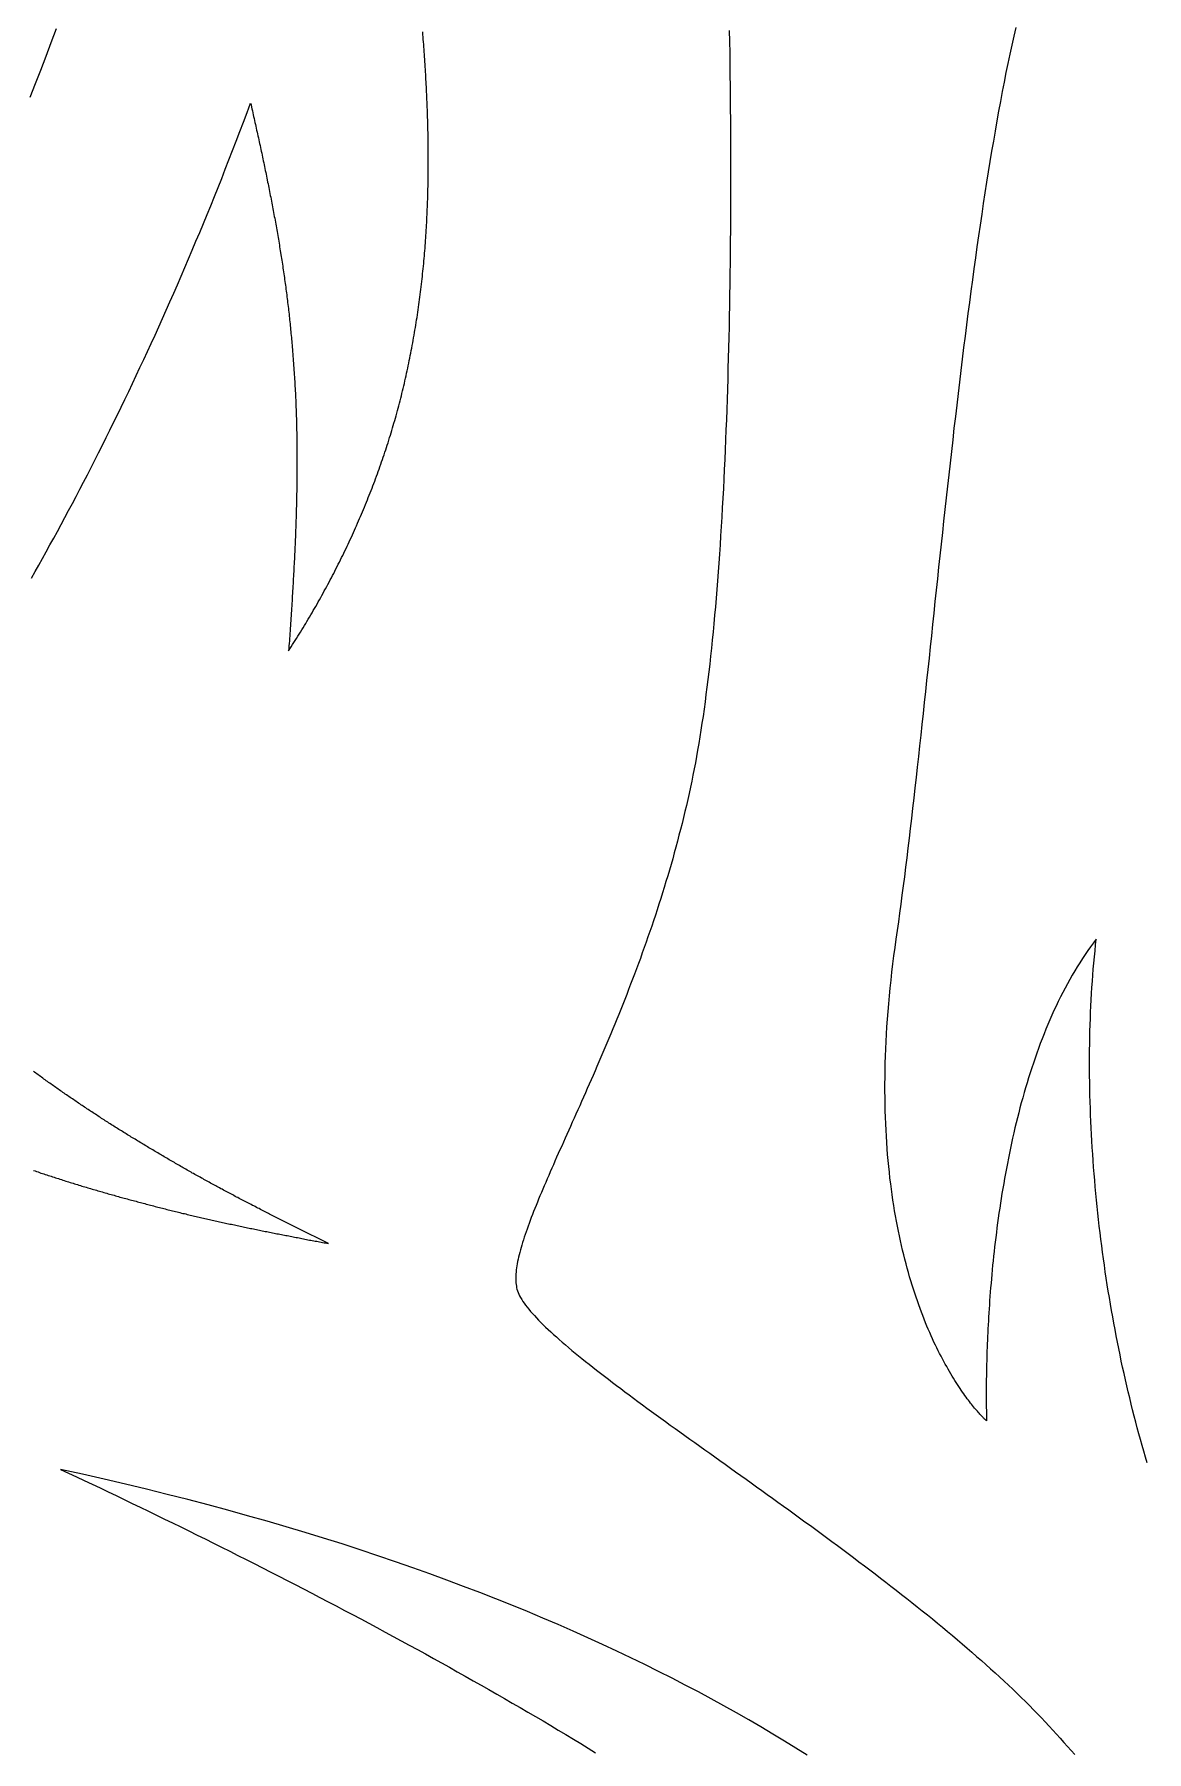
# Model space of a CAD drawing. Extents: x 5 to 105, y 2 to 136.
# Drawn here: x 72.32 to 79.41, y 113.19 to 124.13 of the extents above; entities that cross this region are included whole.
import ezdxf

# ---------------------------------------------------------------- set-up
doc = ezdxf.new("R2010")
doc.units = 0
doc.layers.get('0').update_dxf_attribs({"linetype": 'CONTINUOUS'})

msp = doc.modelspace()

# ---------------------------------------------------------------- linework, layer by layer
at = {"color": 7}
for points in [[(72.4578, 124.167, 0), (72.4244, 124.078, 0), (72.3908, 123.99, 0), (72.3572, 123.902, 0), (72.3234, 123.816, 0), (72.2895, 123.73, 0)], [(74.7143, 122.085, 0), (74.7175, 122.101, 0), (74.7207, 122.117, 0), (74.7238, 122.133, 0), (74.7269, 122.15, 0), (74.7299, 122.166, 0), (74.7329, 122.182, 0), (74.7358, 122.198, 0), (74.7387, 122.214, 0), (74.7416, 122.231, 0), (74.7443, 122.247, 0), (74.7471, 122.263, 0), (74.7497, 122.279, 0), (74.7524, 122.296, 0), (74.7549, 122.312, 0), (74.7575, 122.328, 0), (74.76, 122.344, 0), (74.7624, 122.361, 0), (74.7648, 122.377, 0), (74.7671, 122.393, 0), (74.7694, 122.41, 0), (74.7716, 122.426, 0), (74.7738, 122.442, 0), (74.776, 122.458, 0), (74.7781, 122.475, 0), (74.7801, 122.491, 0), (74.7821, 122.507, 0), (74.7841, 122.524, 0), (74.786, 122.54, 0), (74.7879, 122.557, 0), (74.7897, 122.573, 0), (74.7915, 122.589, 0), (74.7932, 122.606, 0), (74.7949, 122.622, 0), (74.7965, 122.638, 0), (74.7981, 122.655, 0), (74.7997, 122.671, 0), (74.8012, 122.688, 0), (74.8027, 122.704, 0), (74.8041, 122.72, 0), (74.8055, 122.737, 0), (74.8068, 122.753, 0), (74.8082, 122.769, 0), (74.8094, 122.786, 0), (74.8106, 122.802, 0), (74.8118, 122.819, 0), (74.8129, 122.835, 0), (74.814, 122.851, 0), (74.8151, 122.868, 0), (74.8161, 122.884, 0), (74.8171, 122.901, 0), (74.818, 122.917, 0), (74.8189, 122.934, 0), (74.8198, 122.95, 0), (74.8206, 122.966, 0), (74.8214, 122.983, 0), (74.8221, 122.999, 0), (74.8228, 123.016, 0), (74.8235, 123.032, 0), (74.8241, 123.048, 0), (74.8247, 123.065, 0), (74.8253, 123.081, 0), (74.8258, 123.097, 0), (74.8263, 123.114, 0), (74.8267, 123.13, 0), (74.8271, 123.147, 0), (74.8275, 123.163, 0), (74.8278, 123.179, 0), (74.8281, 123.196, 0), (74.8284, 123.212, 0), (74.8286, 123.228, 0), (74.8288, 123.245, 0), (74.829, 123.261, 0), (74.8291, 123.278, 0), (74.8292, 123.294, 0), (74.8293, 123.31, 0), (74.8293, 123.327, 0), (74.8293, 123.343, 0), (74.8293, 123.359, 0), (74.8292, 123.376, 0), (74.8291, 123.392, 0), (74.829, 123.408, 0), (74.8288, 123.424, 0), (74.8286, 123.441, 0), (74.8284, 123.457, 0), (74.8282, 123.473, 0), (74.8279, 123.49, 0), (74.8276, 123.506, 0), (74.8272, 123.522, 0), (74.8268, 123.538, 0), (74.8264, 123.554, 0), (74.826, 123.571, 0), (74.8256, 123.587, 0), (74.8251, 123.603, 0), (74.8245, 123.619, 0), (74.824, 123.635, 0), (74.8234, 123.652, 0), (74.8228, 123.668, 0), (74.8222, 123.684, 0), (74.8215, 123.7, 0), (74.8209, 123.716, 0), (74.8202, 123.732, 0), (74.8194, 123.748, 0), (74.8187, 123.765, 0), (74.8179, 123.781, 0), (74.8171, 123.797, 0), (74.8162, 123.813, 0), (74.8154, 123.829, 0), (74.8145, 123.845, 0), (74.8136, 123.861, 0), (74.8126, 123.877, 0), (74.8117, 123.893, 0), (74.8107, 123.909, 0), (74.8097, 123.925, 0), (74.8087, 123.941, 0), (74.8076, 123.957, 0), (74.8065, 123.973, 0), (74.8055, 123.988, 0), (74.8043, 124.004, 0), (74.8032, 124.02, 0), (74.802, 124.036, 0), (74.8009, 124.052, 0), (74.7997, 124.068, 0), (74.7984, 124.084, 0), (74.7972, 124.099, 0), (74.7959, 124.115, 0), (74.7947, 124.131, 0), (74.7934, 124.147, 0)], [(76.7478, 124.157, 0), (76.749, 124.086, 0), (76.75, 124.014, 0), (76.7509, 123.943, 0), (76.7518, 123.872, 0), (76.7526, 123.801, 0), (76.7532, 123.729, 0), (76.7538, 123.658, 0), (76.7543, 123.587, 0), (76.7547, 123.516, 0), (76.755, 123.446, 0), (76.7553, 123.375, 0), (76.7554, 123.304, 0), (76.7554, 123.234, 0), (76.7554, 123.164, 0), (76.7552, 123.094, 0), (76.755, 123.024, 0), (76.7546, 122.954, 0), (76.7542, 122.884, 0), (76.7537, 122.815, 0), (76.753, 122.746, 0), (76.7523, 122.677, 0), (76.7515, 122.608, 0), (76.7505, 122.54, 0), (76.7495, 122.471, 0), (76.7483, 122.403, 0), (76.7471, 122.336, 0), (76.7458, 122.268, 0), (76.7443, 122.201, 0), (76.7428, 122.134, 0), (76.7411, 122.068, 0), (76.7393, 122.002, 0), (76.7375, 121.936, 0), (76.7355, 121.87, 0), (76.7334, 121.805, 0), (76.7312, 121.741, 0), (76.7289, 121.676, 0), (76.7265, 121.612, 0), (76.7239, 121.549, 0), (76.7213, 121.485, 0), (76.7185, 121.423, 0), (76.7157, 121.36, 0), (76.7127, 121.298, 0), (76.7096, 121.237, 0), (76.7064, 121.176, 0), (76.7031, 121.115, 0), (76.6996, 121.055, 0), (76.6961, 120.996, 0), (76.6924, 120.937, 0), (76.6886, 120.878, 0), (76.6847, 120.82, 0), (76.6806, 120.763, 0), (76.6765, 120.706, 0), (76.6722, 120.65, 0), (76.6678, 120.594, 0), (76.6633, 120.539, 0), (76.6586, 120.484, 0), (76.6539, 120.43, 0), (76.649, 120.376, 0), (76.6439, 120.324, 0), (76.6388, 120.271, 0), (76.6335, 120.22, 0), (76.6281, 120.169, 0), (76.6226, 120.119, 0), (76.6169, 120.069, 0), (76.6111, 120.02, 0), (76.6052, 119.972, 0), (76.5991, 119.925, 0), (76.593, 119.878, 0), (76.5866, 119.832, 0), (76.5802, 119.786, 0), (76.5736, 119.742, 0), (76.5669, 119.698, 0), (76.56, 119.655, 0), (76.553, 119.613, 0), (76.5459, 119.571, 0), (76.5386, 119.53, 0), (76.5312, 119.49, 0)], [(77.8117, 118.367, 0), (77.8195, 118.421, 0), (77.8272, 118.476, 0), (77.8349, 118.532, 0), (77.8425, 118.589, 0), (77.8502, 118.647, 0), (77.8578, 118.705, 0), (77.8653, 118.764, 0), (77.8729, 118.825, 0), (77.8804, 118.885, 0), (77.8879, 118.947, 0), (77.8954, 119.009, 0), (77.9029, 119.072, 0), (77.9104, 119.136, 0), (77.9178, 119.2, 0), (77.9253, 119.265, 0), (77.9327, 119.33, 0), (77.9402, 119.397, 0), (77.9476, 119.463, 0), (77.955, 119.53, 0), (77.9625, 119.598, 0), (77.97, 119.666, 0), (77.9774, 119.735, 0), (77.9849, 119.804, 0), (77.9924, 119.874, 0), (77.9999, 119.944, 0), (78.0074, 120.014, 0), (78.015, 120.085, 0), (78.0225, 120.156, 0), (78.0301, 120.228, 0), (78.0377, 120.3, 0), (78.0454, 120.372, 0), (78.053, 120.444, 0), (78.0607, 120.517, 0), (78.0685, 120.59, 0), (78.0763, 120.663, 0), (78.0841, 120.736, 0), (78.0919, 120.809, 0), (78.0998, 120.883, 0), (78.1078, 120.957, 0), (78.1158, 121.03, 0), (78.1239, 121.104, 0), (78.132, 121.178, 0), (78.1401, 121.252, 0), (78.1483, 121.326, 0), (78.1566, 121.4, 0), (78.165, 121.474, 0), (78.1734, 121.548, 0), (78.1818, 121.622, 0), (78.1904, 121.696, 0), (78.199, 121.769, 0), (78.2077, 121.843, 0), (78.2164, 121.916, 0), (78.2253, 121.99, 0), (78.2342, 122.063, 0), (78.2432, 122.136, 0), (78.2522, 122.208, 0), (78.2614, 122.281, 0), (78.2707, 122.353, 0), (78.28, 122.424, 0), (78.2895, 122.496, 0), (78.299, 122.567, 0), (78.3086, 122.638, 0), (78.3184, 122.708, 0), (78.3282, 122.778, 0), (78.3382, 122.848, 0), (78.3482, 122.917, 0), (78.3584, 122.986, 0), (78.3686, 123.054, 0), (78.379, 123.122, 0), (78.3895, 123.189, 0), (78.4001, 123.256, 0), (78.4108, 123.322, 0), (78.4217, 123.387, 0), (78.4327, 123.452, 0), (78.4438, 123.516, 0), (78.455, 123.58, 0), (78.4664, 123.643, 0), (78.4779, 123.705, 0), (78.4895, 123.767, 0), (78.5013, 123.828, 0), (78.5132, 123.888, 0), (78.5253, 123.947, 0), (78.5375, 124.006, 0), (78.5498, 124.063, 0), (78.5623, 124.12, 0), (78.575, 124.176, 0)], [(72.3002, 120.666, 0), (72.3237, 120.708, 0), (72.3473, 120.75, 0), (72.3708, 120.792, 0), (72.3945, 120.835, 0), (72.4181, 120.878, 0), (72.4418, 120.921, 0), (72.4656, 120.965, 0), (72.4893, 121.009, 0), (72.5131, 121.053, 0), (72.5369, 121.098, 0), (72.5607, 121.143, 0), (72.5846, 121.188, 0), (72.6085, 121.233, 0), (72.6324, 121.279, 0), (72.6563, 121.326, 0), (72.6802, 121.372, 0), (72.7041, 121.419, 0), (72.7281, 121.466, 0), (72.752, 121.514, 0), (72.776, 121.562, 0), (72.8, 121.61, 0), (72.8239, 121.659, 0), (72.8479, 121.708, 0), (72.8719, 121.757, 0), (72.8959, 121.806, 0), (72.9198, 121.856, 0), (72.9438, 121.907, 0), (72.9678, 121.957, 0), (72.9917, 122.008, 0), (73.0156, 122.059, 0), (73.0396, 122.111, 0), (73.0635, 122.163, 0), (73.0874, 122.215, 0), (73.1112, 122.268, 0), (73.1351, 122.321, 0), (73.1589, 122.374, 0), (73.1827, 122.428, 0), (73.2065, 122.482, 0), (73.2303, 122.536, 0), (73.254, 122.591, 0), (73.2777, 122.646, 0), (73.3013, 122.701, 0), (73.3249, 122.757, 0), (73.3485, 122.813, 0), (73.3721, 122.869, 0), (73.3956, 122.926, 0), (73.419, 122.983, 0), (73.4425, 123.04, 0), (73.4658, 123.098, 0), (73.4891, 123.156, 0), (73.5124, 123.214, 0), (73.5356, 123.273, 0), (73.5588, 123.332, 0), (73.5819, 123.392, 0), (73.605, 123.451, 0), (73.628, 123.512, 0), (73.6509, 123.572, 0), (73.6738, 123.633, 0), (73.6966, 123.694, 0)], [(73.6966, 123.694, 0), (73.6994, 123.682, 0), (73.7022, 123.669, 0), (73.705, 123.657, 0), (73.7078, 123.645, 0), (73.7105, 123.632, 0), (73.7133, 123.62, 0), (73.7161, 123.608, 0), (73.7188, 123.595, 0), (73.7216, 123.583, 0), (73.7244, 123.571, 0), (73.7271, 123.558, 0), (73.7298, 123.546, 0), (73.7326, 123.534, 0), (73.7353, 123.522, 0), (73.738, 123.509, 0), (73.7407, 123.497, 0), (73.7434, 123.485, 0), (73.7461, 123.472, 0), (73.7488, 123.46, 0), (73.7514, 123.448, 0), (73.7541, 123.436, 0), (73.7568, 123.423, 0), (73.7594, 123.411, 0), (73.762, 123.399, 0), (73.7647, 123.387, 0), (73.7673, 123.374, 0), (73.7699, 123.362, 0), (73.7725, 123.35, 0), (73.7751, 123.338, 0), (73.7777, 123.326, 0), (73.7803, 123.313, 0), (73.7828, 123.301, 0), (73.7854, 123.289, 0), (73.7879, 123.277, 0), (73.7905, 123.265, 0), (73.793, 123.252, 0), (73.7955, 123.24, 0), (73.798, 123.228, 0), (73.8005, 123.216, 0), (73.803, 123.204, 0), (73.8054, 123.191, 0), (73.8079, 123.179, 0), (73.8103, 123.167, 0), (73.8128, 123.155, 0), (73.8152, 123.143, 0), (73.8176, 123.13, 0), (73.82, 123.118, 0), (73.8224, 123.106, 0), (73.8248, 123.094, 0), (73.8271, 123.082, 0), (73.8295, 123.07, 0), (73.8318, 123.057, 0), (73.8342, 123.045, 0), (73.8365, 123.033, 0), (73.8388, 123.021, 0), (73.8411, 123.009, 0), (73.8433, 122.996, 0), (73.8456, 122.984, 0), (73.8478, 122.972, 0), (73.8501, 122.96, 0), (73.8523, 122.948, 0), (73.8545, 122.936, 0), (73.8567, 122.923, 0), (73.8589, 122.911, 0), (73.861, 122.899, 0), (73.8632, 122.887, 0), (73.8653, 122.875, 0), (73.8674, 122.863, 0), (73.8695, 122.85, 0), (73.8716, 122.838, 0), (73.8737, 122.826, 0), (73.8758, 122.814, 0), (73.8778, 122.802, 0), (73.8798, 122.789, 0), (73.8819, 122.777, 0), (73.8839, 122.765, 0), (73.8858, 122.753, 0), (73.8878, 122.741, 0), (73.8897, 122.728, 0), (73.8917, 122.716, 0), (73.8936, 122.704, 0), (73.8955, 122.692, 0), (73.8974, 122.68, 0), (73.8992, 122.667, 0), (73.9011, 122.655, 0), (73.9029, 122.643, 0), (73.9047, 122.631, 0), (73.9065, 122.619, 0), (73.9083, 122.606, 0), (73.9101, 122.594, 0), (73.9118, 122.582, 0), (73.9135, 122.57, 0), (73.9153, 122.557, 0), (73.9169, 122.545, 0), (73.9186, 122.533, 0), (73.9203, 122.521, 0), (73.9219, 122.509, 0), (73.9235, 122.496, 0), (73.9251, 122.484, 0), (73.9267, 122.472, 0), (73.9282, 122.459, 0), (73.9298, 122.447, 0), (73.9313, 122.435, 0), (73.9328, 122.423, 0), (73.9343, 122.41, 0), (73.9357, 122.398, 0), (73.9372, 122.386, 0), (73.9386, 122.374, 0), (73.94, 122.361, 0), (73.9414, 122.349, 0), (73.9427, 122.337, 0), (73.9441, 122.324, 0), (73.9454, 122.312, 0), (73.9467, 122.3, 0), (73.948, 122.287, 0), (73.9492, 122.275, 0), (73.9505, 122.263, 0), (73.9517, 122.25, 0), (73.9529, 122.238, 0), (73.954, 122.226, 0), (73.9552, 122.213, 0), (73.9563, 122.201, 0), (73.9574, 122.188, 0), (73.9585, 122.176, 0), (73.9595, 122.164, 0), (73.9606, 122.151, 0), (73.9616, 122.139, 0)], [(73.9616, 122.139, 0), (73.9629, 122.124, 0), (73.9641, 122.11, 0), (73.9654, 122.095, 0), (73.9666, 122.08, 0), (73.9678, 122.066, 0), (73.9689, 122.051, 0), (73.9701, 122.037, 0), (73.9711, 122.022, 0), (73.9722, 122.007, 0), (73.9732, 121.993, 0), (73.9742, 121.978, 0), (73.9752, 121.963, 0), (73.9761, 121.949, 0), (73.9771, 121.934, 0), (73.9779, 121.919, 0), (73.9788, 121.905, 0), (73.9796, 121.89, 0), (73.9804, 121.875, 0), (73.9812, 121.861, 0), (73.9819, 121.846, 0), (73.9826, 121.831, 0), (73.9833, 121.816, 0), (73.984, 121.802, 0), (73.9846, 121.787, 0), (73.9852, 121.772, 0), (73.9858, 121.757, 0), (73.9864, 121.742, 0), (73.9869, 121.728, 0), (73.9874, 121.713, 0), (73.9879, 121.698, 0), (73.9883, 121.683, 0), (73.9887, 121.668, 0), (73.9891, 121.653, 0), (73.9895, 121.639, 0), (73.9898, 121.624, 0), (73.9902, 121.609, 0), (73.9905, 121.594, 0), (73.9907, 121.579, 0), (73.991, 121.564, 0), (73.9912, 121.549, 0), (73.9914, 121.534, 0), (73.9916, 121.519, 0), (73.9917, 121.504, 0), (73.9918, 121.489, 0), (73.992, 121.474, 0), (73.992, 121.459, 0), (73.9921, 121.444, 0), (73.9921, 121.429, 0), (73.9921, 121.414, 0), (73.9921, 121.399, 0), (73.9921, 121.384, 0), (73.992, 121.369, 0), (73.992, 121.354, 0), (73.9919, 121.339, 0), (73.9918, 121.324, 0), (73.9916, 121.309, 0), (73.9915, 121.294, 0), (73.9913, 121.278, 0), (73.9911, 121.263, 0), (73.9908, 121.248, 0), (73.9906, 121.233, 0), (73.9903, 121.218, 0), (73.9901, 121.203, 0), (73.9898, 121.187, 0), (73.9894, 121.172, 0), (73.9891, 121.157, 0), (73.9887, 121.142, 0), (73.9883, 121.126, 0), (73.9879, 121.111, 0), (73.9875, 121.096, 0), (73.9871, 121.081, 0), (73.9866, 121.065, 0), (73.9862, 121.05, 0), (73.9857, 121.035, 0), (73.9852, 121.019, 0), (73.9846, 121.004, 0), (73.9841, 120.989, 0), (73.9835, 120.973, 0), (73.983, 120.958, 0), (73.9824, 120.943, 0), (73.9818, 120.927, 0), (73.9811, 120.912, 0), (73.9805, 120.896, 0), (73.9798, 120.881, 0), (73.9792, 120.865, 0), (73.9785, 120.85, 0), (73.9778, 120.834, 0), (73.977, 120.819, 0), (73.9763, 120.803, 0), (73.9756, 120.788, 0), (73.9748, 120.772, 0), (73.974, 120.757, 0), (73.9732, 120.741, 0), (73.9724, 120.726, 0), (73.9716, 120.71, 0), (73.9707, 120.694, 0), (73.9699, 120.679, 0), (73.969, 120.663, 0), (73.9682, 120.647, 0), (73.9673, 120.632, 0), (73.9664, 120.616, 0), (73.9654, 120.6, 0), (73.9645, 120.585, 0), (73.9636, 120.569, 0), (73.9626, 120.553, 0), (73.9617, 120.537, 0), (73.9607, 120.522, 0), (73.9597, 120.506, 0), (73.9587, 120.49, 0), (73.9577, 120.474, 0), (73.9567, 120.458, 0), (73.9556, 120.443, 0), (73.9546, 120.427, 0), (73.9535, 120.411, 0), (73.9525, 120.395, 0), (73.9514, 120.379, 0), (73.9503, 120.363, 0), (73.9492, 120.347, 0), (73.9481, 120.331, 0), (73.947, 120.315, 0), (73.9459, 120.299, 0), (73.9447, 120.283, 0), (73.9436, 120.267, 0), (73.9425, 120.251, 0), (73.9413, 120.235, 0), (73.9401, 120.219, 0), (73.939, 120.203, 0)], [(73.939, 120.203, 0), (73.9475, 120.216, 0), (73.9561, 120.23, 0), (73.9646, 120.243, 0), (73.973, 120.256, 0), (73.9815, 120.27, 0), (73.9899, 120.283, 0), (73.9982, 120.297, 0), (74.0066, 120.31, 0), (74.0149, 120.323, 0), (74.0232, 120.337, 0), (74.0314, 120.35, 0), (74.0396, 120.364, 0), (74.0478, 120.378, 0), (74.0559, 120.391, 0), (74.0641, 120.405, 0), (74.0721, 120.419, 0), (74.0802, 120.432, 0), (74.0882, 120.446, 0), (74.0961, 120.46, 0), (74.1041, 120.473, 0), (74.112, 120.487, 0), (74.1199, 120.501, 0), (74.1277, 120.515, 0), (74.1355, 120.529, 0), (74.1433, 120.543, 0), (74.151, 120.557, 0), (74.1587, 120.571, 0), (74.1663, 120.585, 0), (74.174, 120.599, 0), (74.1815, 120.613, 0), (74.1891, 120.627, 0), (74.1966, 120.641, 0), (74.2041, 120.655, 0), (74.2115, 120.669, 0), (74.2189, 120.683, 0), (74.2263, 120.697, 0), (74.2336, 120.712, 0), (74.2409, 120.726, 0), (74.2481, 120.74, 0), (74.2553, 120.755, 0), (74.2625, 120.769, 0), (74.2696, 120.783, 0), (74.2767, 120.798, 0), (74.2838, 120.812, 0), (74.2908, 120.826, 0), (74.2978, 120.841, 0), (74.3047, 120.855, 0), (74.3116, 120.87, 0), (74.3185, 120.884, 0), (74.3253, 120.899, 0), (74.3321, 120.913, 0), (74.3388, 120.928, 0), (74.3455, 120.943, 0), (74.3521, 120.957, 0), (74.3587, 120.972, 0), (74.3653, 120.987, 0), (74.3718, 121.001, 0), (74.3783, 121.016, 0), (74.3848, 121.031, 0), (74.3912, 121.046, 0), (74.3975, 121.06, 0), (74.4039, 121.075, 0), (74.4101, 121.09, 0), (74.4164, 121.105, 0), (74.4226, 121.12, 0), (74.4287, 121.135, 0), (74.4348, 121.15, 0), (74.4409, 121.165, 0), (74.4469, 121.18, 0), (74.4528, 121.195, 0), (74.4588, 121.21, 0), (74.4647, 121.225, 0), (74.4705, 121.24, 0), (74.4763, 121.255, 0), (74.482, 121.27, 0), (74.4877, 121.285, 0), (74.4934, 121.3, 0), (74.499, 121.316, 0), (74.5046, 121.331, 0), (74.5101, 121.346, 0), (74.5156, 121.361, 0), (74.521, 121.377, 0), (74.5264, 121.392, 0), (74.5317, 121.407, 0), (74.537, 121.423, 0), (74.5422, 121.438, 0), (74.5474, 121.453, 0), (74.5526, 121.469, 0), (74.5577, 121.484, 0), (74.5627, 121.5, 0), (74.5677, 121.515, 0), (74.5727, 121.53, 0), (74.5776, 121.546, 0), (74.5825, 121.562, 0), (74.5873, 121.577, 0), (74.592, 121.593, 0), (74.5967, 121.608, 0), (74.6014, 121.624, 0), (74.606, 121.639, 0), (74.6106, 121.655, 0), (74.6151, 121.671, 0), (74.6195, 121.686, 0), (74.624, 121.702, 0), (74.6283, 121.718, 0), (74.6326, 121.734, 0), (74.6369, 121.749, 0), (74.6411, 121.765, 0), (74.6453, 121.781, 0), (74.6494, 121.797, 0), (74.6534, 121.813, 0), (74.6574, 121.829, 0), (74.6614, 121.844, 0), (74.6653, 121.86, 0), (74.6691, 121.876, 0), (74.6729, 121.892, 0), (74.6766, 121.908, 0), (74.6803, 121.924, 0), (74.684, 121.94, 0), (74.6875, 121.956, 0), (74.6911, 121.972, 0), (74.6945, 121.988, 0), (74.698, 122.004, 0), (74.7013, 122.02, 0), (74.7046, 122.037, 0), (74.7079, 122.053, 0), (74.7111, 122.069, 0), (74.7142, 122.085, 0)], [(76.5312, 119.49, 0), (76.5236, 119.451, 0), (76.5158, 119.412, 0), (76.5078, 119.373, 0), (76.4996, 119.334, 0), (76.4912, 119.295, 0), (76.4826, 119.256, 0), (76.4738, 119.218, 0), (76.4648, 119.179, 0), (76.4556, 119.141, 0), (76.4463, 119.103, 0), (76.4367, 119.065, 0), (76.427, 119.028, 0), (76.4172, 118.99, 0), (76.4072, 118.953, 0), (76.397, 118.916, 0), (76.3867, 118.879, 0), (76.3762, 118.842, 0), (76.3656, 118.805, 0), (76.3549, 118.769, 0), (76.344, 118.733, 0), (76.333, 118.696, 0), (76.3219, 118.661, 0), (76.3107, 118.625, 0), (76.2993, 118.589, 0), (76.2879, 118.554, 0), (76.2763, 118.519, 0), (76.2647, 118.484, 0), (76.2529, 118.449, 0), (76.2411, 118.414, 0), (76.2291, 118.38, 0), (76.2171, 118.346, 0), (76.2051, 118.312, 0), (76.1929, 118.278, 0), (76.1807, 118.244, 0), (76.1684, 118.211, 0), (76.1561, 118.177, 0), (76.1437, 118.144, 0), (76.1312, 118.111, 0), (76.1188, 118.079, 0), (76.1062, 118.046, 0), (76.0937, 118.014, 0), (76.0811, 117.982, 0), (76.0685, 117.95, 0), (76.0558, 117.918, 0), (76.0432, 117.887, 0), (76.0305, 117.856, 0), (76.0179, 117.825, 0), (76.0052, 117.794, 0), (75.9925, 117.763, 0), (75.9799, 117.733, 0), (75.9672, 117.703, 0), (75.9546, 117.673, 0), (75.942, 117.643, 0), (75.9294, 117.614, 0), (75.9169, 117.584, 0), (75.9044, 117.555, 0), (75.8919, 117.527, 0), (75.8794, 117.498, 0), (75.8671, 117.47, 0), (75.8547, 117.442, 0), (75.8425, 117.414, 0), (75.8303, 117.386, 0), (75.8181, 117.359, 0), (75.806, 117.331, 0), (75.794, 117.304, 0), (75.7821, 117.278, 0), (75.7703, 117.251, 0), (75.7586, 117.225, 0), (75.7469, 117.199, 0), (75.7354, 117.173, 0), (75.7239, 117.148, 0), (75.7126, 117.122, 0), (75.7014, 117.097, 0), (75.6903, 117.072, 0), (75.6793, 117.048, 0), (75.6685, 117.024, 0), (75.6578, 117, 0), (75.6472, 116.976, 0), (75.6367, 116.952, 0), (75.6265, 116.929, 0), (75.6163, 116.906, 0), (75.6063, 116.883, 0), (75.5965, 116.861, 0), (75.5868, 116.838, 0), (75.5773, 116.816, 0), (75.568, 116.795, 0), (75.5589, 116.773, 0), (75.5499, 116.752, 0), (75.5411, 116.731, 0), (75.5326, 116.71, 0), (75.5242, 116.69, 0), (75.516, 116.67, 0), (75.508, 116.65, 0), (75.5002, 116.63, 0), (75.4927, 116.611, 0), (75.4854, 116.592, 0), (75.4782, 116.573, 0), (75.4714, 116.555, 0), (75.4647, 116.537, 0), (75.4583, 116.519, 0), (75.4521, 116.501, 0), (75.4462, 116.484, 0), (75.4405, 116.467, 0), (75.4351, 116.45, 0), (75.43, 116.433, 0), (75.4251, 116.417, 0), (75.4205, 116.401, 0), (75.4161, 116.386, 0), (75.4121, 116.37, 0), (75.4083, 116.355, 0), (75.4048, 116.34, 0), (75.4016, 116.326, 0), (75.3987, 116.312, 0), (75.3961, 116.298, 0), (75.3939, 116.284, 0), (75.3919, 116.271, 0), (75.3902, 116.258, 0), (75.3889, 116.245, 0), (75.3879, 116.233, 0), (75.3872, 116.221, 0), (75.3868, 116.209, 0), (75.3868, 116.198, 0), (75.3872, 116.187, 0), (75.3879, 116.176, 0), (75.3889, 116.165, 0), (75.3903, 116.155, 0), (75.3921, 116.145, 0)], [(78.3875, 115.296, 0), (78.3873, 115.296, 0), (78.3868, 115.297, 0), (78.386, 115.297, 0), (78.3849, 115.298, 0), (78.3834, 115.3, 0), (78.3817, 115.301, 0), (78.3796, 115.303, 0), (78.3773, 115.306, 0), (78.3746, 115.308, 0), (78.3717, 115.311, 0), (78.3685, 115.314, 0), (78.3651, 115.318, 0), (78.3614, 115.322, 0), (78.3574, 115.326, 0), (78.3532, 115.33, 0), (78.3487, 115.335, 0), (78.344, 115.34, 0), (78.3391, 115.346, 0), (78.3339, 115.352, 0), (78.3285, 115.358, 0), (78.323, 115.364, 0), (78.3172, 115.371, 0), (78.3112, 115.378, 0), (78.305, 115.386, 0), (78.2986, 115.394, 0), (78.2921, 115.402, 0), (78.2854, 115.41, 0), (78.2785, 115.419, 0), (78.2714, 115.429, 0), (78.2642, 115.438, 0), (78.2569, 115.448, 0), (78.2494, 115.458, 0), (78.2418, 115.469, 0), (78.234, 115.48, 0), (78.2261, 115.492, 0), (78.2181, 115.503, 0), (78.21, 115.515, 0), (78.2018, 115.528, 0), (78.1935, 115.541, 0), (78.1851, 115.554, 0), (78.1766, 115.568, 0), (78.168, 115.582, 0), (78.1593, 115.596, 0), (78.1506, 115.611, 0), (78.1419, 115.626, 0), (78.133, 115.642, 0), (78.1241, 115.658, 0), (78.1152, 115.674, 0), (78.1063, 115.691, 0), (78.0973, 115.708, 0), (78.0883, 115.725, 0), (78.0793, 115.743, 0), (78.0702, 115.761, 0), (78.0612, 115.78, 0), (78.0521, 115.799, 0), (78.0431, 115.819, 0), (78.0341, 115.839, 0), (78.0251, 115.859, 0), (78.0161, 115.88, 0), (78.0072, 115.901, 0), (77.9983, 115.922, 0), (77.9894, 115.944, 0), (77.9806, 115.967, 0), (77.9719, 115.99, 0), (77.9632, 116.013, 0), (77.9546, 116.037, 0), (77.9461, 116.061, 0), (77.9376, 116.085, 0), (77.9293, 116.11, 0), (77.921, 116.136, 0), (77.9128, 116.161, 0), (77.9048, 116.188, 0), (77.8968, 116.214, 0), (77.889, 116.242, 0), (77.8813, 116.269, 0), (77.8738, 116.297, 0), (77.8663, 116.326, 0), (77.8591, 116.355, 0), (77.852, 116.384, 0), (77.845, 116.414, 0), (77.8382, 116.444, 0), (77.8316, 116.475, 0), (77.8251, 116.506, 0), (77.8189, 116.538, 0), (77.8128, 116.57, 0), (77.8069, 116.603, 0), (77.8012, 116.636, 0), (77.7957, 116.669, 0), (77.7905, 116.703, 0), (77.7855, 116.738, 0), (77.7806, 116.773, 0), (77.7761, 116.808, 0), (77.7717, 116.844, 0), (77.7676, 116.881, 0), (77.7638, 116.918, 0), (77.7602, 116.955, 0), (77.7569, 116.993, 0), (77.7539, 117.031, 0), (77.7511, 117.07, 0), (77.7486, 117.11, 0), (77.7464, 117.149, 0), (77.7445, 117.19, 0), (77.743, 117.231, 0), (77.7417, 117.272, 0), (77.7407, 117.314, 0), (77.7401, 117.356, 0), (77.7397, 117.399, 0), (77.7397, 117.443, 0), (77.7401, 117.487, 0), (77.7408, 117.531, 0), (77.7419, 117.576, 0), (77.7433, 117.621, 0), (77.745, 117.667, 0), (77.7472, 117.714, 0), (77.7497, 117.761, 0), (77.7526, 117.808, 0), (77.7559, 117.856, 0), (77.7596, 117.905, 0), (77.7637, 117.954, 0), (77.7682, 118.004, 0), (77.7731, 118.054, 0), (77.7785, 118.105, 0), (77.7842, 118.156, 0), (77.7905, 118.208, 0), (77.7971, 118.26, 0), (77.8042, 118.313, 0), (77.8117, 118.367, 0)], [(79.0867, 118.367, 0), (79.0684, 118.343, 0), (79.0504, 118.318, 0), (79.0327, 118.293, 0), (79.0154, 118.268, 0), (78.9983, 118.242, 0), (78.9816, 118.216, 0), (78.9652, 118.19, 0), (78.949, 118.164, 0), (78.9332, 118.137, 0), (78.9177, 118.109, 0), (78.9024, 118.082, 0), (78.8875, 118.054, 0), (78.8728, 118.026, 0), (78.8585, 117.998, 0), (78.8444, 117.969, 0), (78.8306, 117.94, 0), (78.817, 117.911, 0), (78.8038, 117.882, 0), (78.7908, 117.852, 0), (78.7781, 117.822, 0), (78.7656, 117.792, 0), (78.7534, 117.762, 0), (78.7415, 117.732, 0), (78.7298, 117.701, 0), (78.7184, 117.67, 0), (78.7072, 117.639, 0), (78.6963, 117.608, 0), (78.6856, 117.577, 0), (78.6752, 117.546, 0), (78.665, 117.514, 0), (78.6551, 117.483, 0), (78.6454, 117.451, 0), (78.6359, 117.419, 0), (78.6266, 117.388, 0), (78.6176, 117.356, 0), (78.6088, 117.324, 0), (78.6002, 117.292, 0), (78.5919, 117.259, 0), (78.5837, 117.227, 0), (78.5758, 117.195, 0), (78.5681, 117.163, 0), (78.5606, 117.131, 0), (78.5533, 117.098, 0), (78.5462, 117.066, 0), (78.5393, 117.034, 0), (78.5325, 117.002, 0), (78.526, 116.97, 0), (78.5197, 116.937, 0), (78.5136, 116.905, 0), (78.5076, 116.873, 0), (78.5019, 116.841, 0), (78.4963, 116.809, 0), (78.4909, 116.778, 0), (78.4856, 116.746, 0), (78.4806, 116.714, 0), (78.4757, 116.683, 0), (78.4709, 116.651, 0), (78.4664, 116.62, 0), (78.462, 116.589, 0), (78.4577, 116.558, 0), (78.4536, 116.527, 0), (78.4497, 116.497, 0), (78.4459, 116.466, 0), (78.4423, 116.436, 0), (78.4388, 116.406, 0), (78.4354, 116.376, 0), (78.4322, 116.346, 0), (78.4291, 116.317, 0), (78.4261, 116.288, 0), (78.4233, 116.259, 0), (78.4206, 116.23, 0), (78.4181, 116.201, 0), (78.4156, 116.173, 0), (78.4133, 116.145, 0), (78.4111, 116.118, 0), (78.409, 116.09, 0), (78.407, 116.063, 0), (78.4051, 116.036, 0), (78.4033, 116.01, 0), (78.4017, 115.984, 0), (78.4001, 115.958, 0), (78.3986, 115.933, 0), (78.3972, 115.908, 0), (78.3959, 115.883, 0), (78.3947, 115.859, 0), (78.3936, 115.835, 0), (78.3926, 115.811, 0), (78.3916, 115.788, 0), (78.3908, 115.765, 0), (78.39, 115.743, 0), (78.3892, 115.721, 0), (78.3886, 115.7, 0), (78.388, 115.679, 0), (78.3874, 115.658, 0), (78.387, 115.638, 0), (78.3866, 115.619, 0), (78.3862, 115.599, 0), (78.3859, 115.581, 0), (78.3857, 115.563, 0), (78.3854, 115.545, 0), (78.3853, 115.528, 0), (78.3852, 115.511, 0), (78.3851, 115.495, 0), (78.385, 115.48, 0), (78.385, 115.465, 0), (78.385, 115.451, 0), (78.3851, 115.437, 0), (78.3852, 115.424, 0), (78.3852, 115.411, 0), (78.3854, 115.399, 0), (78.3855, 115.388, 0), (78.3856, 115.377, 0), (78.3858, 115.367, 0), (78.3859, 115.357, 0), (78.3861, 115.349, 0), (78.3863, 115.34, 0), (78.3864, 115.333, 0), (78.3866, 115.326, 0), (78.3868, 115.32, 0), (78.3869, 115.314, 0), (78.3871, 115.31, 0), (78.3872, 115.305, 0), (78.3873, 115.302, 0), (78.3874, 115.299, 0), (78.3875, 115.298, 0), (78.3875, 115.296, 0), (78.3875, 115.296, 0)], [(79.411, 115.03, 0), (79.4001, 115.066, 0), (79.3894, 115.103, 0), (79.3788, 115.14, 0), (79.3684, 115.177, 0), (79.3581, 115.214, 0), (79.3479, 115.252, 0), (79.3379, 115.289, 0), (79.328, 115.327, 0), (79.3183, 115.366, 0), (79.3087, 115.404, 0), (79.2993, 115.443, 0), (79.2901, 115.481, 0), (79.2809, 115.52, 0), (79.272, 115.559, 0), (79.2632, 115.599, 0), (79.2545, 115.638, 0), (79.246, 115.678, 0), (79.2377, 115.718, 0), (79.2295, 115.758, 0), (79.2215, 115.798, 0), (79.2137, 115.838, 0), (79.206, 115.878, 0), (79.1984, 115.919, 0), (79.1911, 115.959, 0), (79.1839, 116, 0), (79.1769, 116.041, 0), (79.17, 116.082, 0), (79.1633, 116.123, 0), (79.1568, 116.164, 0), (79.1504, 116.205, 0), (79.1442, 116.246, 0), (79.1382, 116.288, 0), (79.1324, 116.329, 0), (79.1267, 116.371, 0), (79.1212, 116.412, 0), (79.1159, 116.454, 0), (79.1108, 116.495, 0), (79.1059, 116.537, 0), (79.1011, 116.579, 0), (79.0965, 116.621, 0), (79.0921, 116.662, 0), (79.0879, 116.704, 0), (79.0839, 116.746, 0), (79.08, 116.788, 0), (79.0764, 116.83, 0), (79.0729, 116.871, 0), (79.0696, 116.913, 0), (79.0665, 116.955, 0), (79.0636, 116.997, 0), (79.0609, 117.039, 0), (79.0584, 117.08, 0), (79.0561, 117.122, 0), (79.0539, 117.164, 0), (79.052, 117.205, 0), (79.0503, 117.247, 0), (79.0488, 117.288, 0), (79.0474, 117.33, 0), (79.0463, 117.371, 0), (79.0454, 117.413, 0), (79.0446, 117.454, 0), (79.0441, 117.495, 0), (79.0438, 117.536, 0), (79.0437, 117.577, 0), (79.0438, 117.618, 0), (79.0441, 117.658, 0), (79.0446, 117.699, 0), (79.0454, 117.74, 0), (79.0463, 117.78, 0), (79.0475, 117.82, 0), (79.0488, 117.86, 0), (79.0504, 117.9, 0), (79.0522, 117.94, 0), (79.0543, 117.98, 0), (79.0565, 118.019, 0), (79.059, 118.059, 0), (79.0616, 118.098, 0), (79.0645, 118.137, 0), (79.0677, 118.176, 0), (79.071, 118.214, 0), (79.0746, 118.253, 0), (79.0784, 118.291, 0), (79.0824, 118.329, 0), (79.0867, 118.367, 0)], [(73.1296, 116.99, 0), (73.1215, 116.994, 0), (73.1134, 116.999, 0), (73.1053, 117.004, 0), (73.0972, 117.009, 0), (73.0891, 117.013, 0), (73.081, 117.018, 0), (73.0729, 117.023, 0), (73.0648, 117.028, 0), (73.0568, 117.033, 0), (73.0487, 117.037, 0), (73.0406, 117.042, 0), (73.0326, 117.047, 0), (73.0245, 117.052, 0), (73.0165, 117.057, 0), (73.0085, 117.061, 0), (73.0005, 117.066, 0), (72.9924, 117.071, 0), (72.9844, 117.076, 0), (72.9764, 117.081, 0), (72.9684, 117.086, 0), (72.9604, 117.091, 0), (72.9524, 117.095, 0), (72.9444, 117.1, 0), (72.9365, 117.105, 0), (72.9285, 117.11, 0), (72.9205, 117.115, 0), (72.9126, 117.12, 0), (72.9046, 117.125, 0), (72.8967, 117.13, 0), (72.8888, 117.135, 0), (72.8808, 117.14, 0), (72.8729, 117.144, 0), (72.865, 117.149, 0), (72.8571, 117.154, 0), (72.8492, 117.159, 0), (72.8413, 117.164, 0), (72.8334, 117.169, 0), (72.8255, 117.174, 0), (72.8176, 117.179, 0), (72.8097, 117.184, 0), (72.8019, 117.189, 0), (72.794, 117.194, 0), (72.7862, 117.199, 0), (72.7783, 117.204, 0), (72.7705, 117.209, 0), (72.7626, 117.214, 0), (72.7548, 117.219, 0), (72.747, 117.224, 0), (72.7392, 117.229, 0), (72.7314, 117.234, 0), (72.7236, 117.24, 0), (72.7158, 117.245, 0), (72.708, 117.25, 0), (72.7002, 117.255, 0), (72.6924, 117.26, 0), (72.6847, 117.265, 0), (72.6769, 117.27, 0), (72.6692, 117.275, 0), (72.6614, 117.28, 0), (72.6537, 117.285, 0), (72.646, 117.291, 0), (72.6382, 117.296, 0), (72.6305, 117.301, 0), (72.6228, 117.306, 0), (72.6151, 117.311, 0), (72.6074, 117.316, 0), (72.5997, 117.322, 0), (72.592, 117.327, 0), (72.5843, 117.332, 0), (72.5767, 117.337, 0), (72.569, 117.342, 0), (72.5613, 117.348, 0), (72.5537, 117.353, 0), (72.546, 117.358, 0), (72.5384, 117.363, 0), (72.5308, 117.368, 0), (72.5231, 117.374, 0), (72.5155, 117.379, 0), (72.5079, 117.384, 0), (72.5003, 117.389, 0), (72.4927, 117.395, 0), (72.4851, 117.4, 0), (72.4775, 117.405, 0), (72.47, 117.411, 0), (72.4624, 117.416, 0), (72.4548, 117.421, 0), (72.4473, 117.427, 0), (72.4397, 117.432, 0), (72.4322, 117.437, 0), (72.4247, 117.443, 0), (72.4171, 117.448, 0), (72.4096, 117.453, 0), (72.4021, 117.459, 0), (72.3946, 117.464, 0), (72.3871, 117.469, 0), (72.3796, 117.475, 0), (72.3721, 117.48, 0), (72.3646, 117.486, 0), (72.3572, 117.491, 0), (72.3497, 117.497, 0), (72.3423, 117.502, 0), (72.3348, 117.507, 0), (72.3274, 117.513, 0), (72.3199, 117.518, 0), (72.3125, 117.524, 0)], [(74.1926, 116.426, 0), (74.1841, 116.431, 0), (74.1755, 116.435, 0), (74.167, 116.439, 0), (74.1584, 116.443, 0), (74.1499, 116.448, 0), (74.1414, 116.452, 0), (74.1328, 116.456, 0), (74.1243, 116.46, 0), (74.1157, 116.464, 0), (74.1072, 116.469, 0), (74.0987, 116.473, 0), (74.0901, 116.477, 0), (74.0816, 116.481, 0), (74.0731, 116.486, 0), (74.0645, 116.49, 0), (74.056, 116.494, 0), (74.0475, 116.498, 0), (74.039, 116.503, 0), (74.0304, 116.507, 0), (74.0219, 116.511, 0), (74.0134, 116.515, 0), (74.0049, 116.52, 0), (73.9964, 116.524, 0), (73.9879, 116.528, 0), (73.9794, 116.532, 0), (73.9708, 116.537, 0), (73.9623, 116.541, 0), (73.9538, 116.545, 0), (73.9453, 116.55, 0), (73.9368, 116.554, 0), (73.9283, 116.558, 0), (73.9198, 116.562, 0), (73.9114, 116.567, 0), (73.9029, 116.571, 0), (73.8944, 116.575, 0), (73.8859, 116.58, 0), (73.8774, 116.584, 0), (73.8689, 116.588, 0), (73.8605, 116.592, 0), (73.852, 116.597, 0), (73.8435, 116.601, 0), (73.835, 116.605, 0), (73.8266, 116.61, 0), (73.8181, 116.614, 0), (73.8097, 116.618, 0), (73.8012, 116.623, 0), (73.7927, 116.627, 0), (73.7843, 116.631, 0), (73.7758, 116.636, 0), (73.7674, 116.64, 0), (73.759, 116.644, 0), (73.7505, 116.649, 0), (73.7421, 116.653, 0), (73.7337, 116.657, 0), (73.7252, 116.662, 0), (73.7168, 116.666, 0), (73.7084, 116.67, 0), (73.7, 116.675, 0), (73.6915, 116.679, 0), (73.6831, 116.683, 0), (73.6747, 116.688, 0), (73.6663, 116.692, 0), (73.6579, 116.697, 0), (73.6495, 116.701, 0), (73.6411, 116.705, 0), (73.6327, 116.71, 0), (73.6243, 116.714, 0), (73.616, 116.719, 0), (73.6076, 116.723, 0), (73.5992, 116.727, 0), (73.5908, 116.732, 0), (73.5825, 116.736, 0), (73.5741, 116.741, 0), (73.5658, 116.745, 0), (73.5574, 116.75, 0), (73.5491, 116.754, 0), (73.5407, 116.758, 0), (73.5324, 116.763, 0), (73.524, 116.767, 0), (73.5157, 116.772, 0), (73.5074, 116.776, 0), (73.499, 116.781, 0), (73.4907, 116.785, 0), (73.4824, 116.79, 0), (73.4741, 116.794, 0), (73.4658, 116.799, 0), (73.4575, 116.803, 0), (73.4492, 116.808, 0), (73.4409, 116.812, 0), (73.4326, 116.817, 0), (73.4243, 116.821, 0), (73.416, 116.826, 0), (73.4078, 116.831, 0), (73.3995, 116.835, 0), (73.3912, 116.84, 0), (73.383, 116.844, 0), (73.3747, 116.849, 0), (73.3665, 116.853, 0), (73.3582, 116.858, 0), (73.35, 116.863, 0), (73.3418, 116.867, 0), (73.3335, 116.872, 0), (73.3253, 116.876, 0), (73.3171, 116.881, 0), (73.3089, 116.886, 0), (73.3007, 116.89, 0), (73.2925, 116.895, 0), (73.2843, 116.9, 0), (73.2761, 116.904, 0), (73.2679, 116.909, 0), (73.2597, 116.914, 0), (73.2515, 116.918, 0), (73.2434, 116.923, 0), (73.2352, 116.928, 0), (73.227, 116.932, 0), (73.2189, 116.937, 0), (73.2107, 116.942, 0), (73.2026, 116.947, 0), (73.1945, 116.951, 0), (73.1863, 116.956, 0), (73.1782, 116.961, 0), (73.1701, 116.966, 0), (73.162, 116.97, 0), (73.1539, 116.975, 0), (73.1458, 116.98, 0), (73.1377, 116.985, 0), (73.1296, 116.99, 0)], [(72.314, 116.892, 0), (72.3233, 116.889, 0), (72.3325, 116.886, 0), (72.3418, 116.883, 0), (72.3511, 116.879, 0), (72.3604, 116.876, 0), (72.3697, 116.873, 0), (72.379, 116.87, 0), (72.3883, 116.867, 0), (72.3976, 116.864, 0), (72.4069, 116.861, 0), (72.4161, 116.858, 0), (72.4254, 116.855, 0), (72.4347, 116.852, 0), (72.444, 116.849, 0), (72.4533, 116.846, 0), (72.4627, 116.843, 0), (72.472, 116.84, 0), (72.4813, 116.837, 0), (72.4906, 116.834, 0), (72.4999, 116.831, 0), (72.5092, 116.828, 0), (72.5185, 116.825, 0), (72.5278, 116.822, 0), (72.5371, 116.819, 0), (72.5464, 116.816, 0), (72.5558, 116.813, 0), (72.5651, 116.811, 0), (72.5744, 116.808, 0), (72.5837, 116.805, 0), (72.593, 116.802, 0), (72.6024, 116.799, 0), (72.6117, 116.796, 0), (72.621, 116.793, 0), (72.6303, 116.791, 0), (72.6397, 116.788, 0), (72.649, 116.785, 0), (72.6583, 116.782, 0), (72.6676, 116.779, 0), (72.677, 116.777, 0), (72.6863, 116.774, 0), (72.6956, 116.771, 0), (72.705, 116.768, 0), (72.7143, 116.766, 0), (72.7236, 116.763, 0), (72.733, 116.76, 0), (72.7423, 116.758, 0), (72.7516, 116.755, 0), (72.761, 116.752, 0), (72.7703, 116.75, 0), (72.7796, 116.747, 0), (72.789, 116.744, 0), (72.7983, 116.742, 0), (72.8076, 116.739, 0), (72.817, 116.736, 0), (72.8263, 116.734, 0), (72.8356, 116.731, 0), (72.845, 116.728, 0), (72.8543, 116.726, 0), (72.8637, 116.723, 0), (72.873, 116.721, 0), (72.8823, 116.718, 0), (72.8917, 116.716, 0), (72.901, 116.713, 0), (72.9103, 116.711, 0), (72.9197, 116.708, 0), (72.929, 116.705, 0), (72.9383, 116.703, 0), (72.9477, 116.7, 0), (72.957, 116.698, 0), (72.9664, 116.696, 0), (72.9757, 116.693, 0), (72.985, 116.691, 0), (72.9944, 116.688, 0), (73.0037, 116.686, 0)], [(73.0037, 116.686, 0), (73.013, 116.683, 0), (73.0223, 116.681, 0), (73.0317, 116.678, 0), (73.041, 116.676, 0), (73.0503, 116.673, 0), (73.0597, 116.671, 0), (73.069, 116.668, 0), (73.0783, 116.666, 0), (73.0877, 116.663, 0), (73.097, 116.661, 0), (73.1063, 116.659, 0), (73.1157, 116.656, 0), (73.125, 116.654, 0), (73.1343, 116.651, 0), (73.1437, 116.649, 0), (73.153, 116.647, 0), (73.1624, 116.644, 0), (73.1717, 116.642, 0), (73.1811, 116.64, 0), (73.1904, 116.637, 0), (73.1997, 116.635, 0), (73.2091, 116.633, 0), (73.2184, 116.63, 0), (73.2278, 116.628, 0), (73.2371, 116.626, 0), (73.2465, 116.624, 0), (73.2559, 116.621, 0), (73.2652, 116.619, 0), (73.2746, 116.617, 0), (73.2839, 116.615, 0), (73.2933, 116.612, 0), (73.3026, 116.61, 0), (73.312, 116.608, 0), (73.3214, 116.606, 0), (73.3307, 116.603, 0), (73.3401, 116.601, 0), (73.3494, 116.599, 0), (73.3588, 116.597, 0), (73.3682, 116.595, 0), (73.3775, 116.593, 0), (73.3869, 116.59, 0), (73.3963, 116.588, 0), (73.4056, 116.586, 0), (73.415, 116.584, 0), (73.4243, 116.582, 0), (73.4337, 116.58, 0), (73.4431, 116.578, 0), (73.4525, 116.576, 0), (73.4618, 116.574, 0), (73.4712, 116.572, 0), (73.4806, 116.569, 0), (73.4899, 116.567, 0), (73.4993, 116.565, 0), (73.5087, 116.563, 0), (73.518, 116.561, 0), (73.5274, 116.559, 0), (73.5368, 116.557, 0), (73.5462, 116.555, 0), (73.5555, 116.553, 0), (73.5649, 116.551, 0), (73.5743, 116.549, 0), (73.5837, 116.547, 0), (73.593, 116.545, 0), (73.6024, 116.543, 0), (73.6118, 116.541, 0), (73.6211, 116.539, 0), (73.6305, 116.537, 0), (73.6399, 116.535, 0), (73.6493, 116.533, 0), (73.6586, 116.531, 0), (73.668, 116.529, 0), (73.6774, 116.527, 0), (73.6868, 116.525, 0), (73.6962, 116.523, 0), (73.7055, 116.522, 0), (73.7149, 116.52, 0), (73.7243, 116.518, 0), (73.7337, 116.516, 0), (73.743, 116.514, 0), (73.7524, 116.512, 0), (73.7618, 116.51, 0), (73.7712, 116.508, 0), (73.7805, 116.506, 0), (73.7899, 116.504, 0), (73.7993, 116.503, 0), (73.8087, 116.501, 0), (73.818, 116.499, 0), (73.8274, 116.497, 0), (73.8368, 116.495, 0), (73.8461, 116.493, 0), (73.8555, 116.491, 0), (73.8649, 116.489, 0), (73.8743, 116.488, 0), (73.8836, 116.486, 0), (73.893, 116.484, 0), (73.9024, 116.482, 0), (73.9118, 116.48, 0), (73.9211, 116.478, 0), (73.9305, 116.477, 0), (73.9399, 116.475, 0), (73.9492, 116.473, 0), (73.9586, 116.471, 0), (73.968, 116.469, 0), (73.9773, 116.467, 0), (73.9867, 116.466, 0), (73.9961, 116.464, 0), (74.0054, 116.462, 0), (74.0148, 116.46, 0), (74.0242, 116.458, 0), (74.0335, 116.457, 0), (74.0429, 116.455, 0), (74.0523, 116.453, 0), (74.0616, 116.451, 0), (74.071, 116.449, 0), (74.0804, 116.448, 0), (74.0897, 116.446, 0), (74.0991, 116.444, 0), (74.1084, 116.442, 0), (74.1178, 116.441, 0), (74.1272, 116.439, 0), (74.1365, 116.437, 0), (74.1459, 116.435, 0), (74.1552, 116.433, 0), (74.1646, 116.432, 0), (74.1739, 116.43, 0), (74.1833, 116.428, 0), (74.1926, 116.426, 0)], [(75.3921, 116.145, 0), (75.3944, 116.135, 0), (75.3975, 116.125, 0), (75.4014, 116.115, 0), (75.4061, 116.104, 0), (75.4115, 116.093, 0), (75.4177, 116.082, 0), (75.4246, 116.07, 0), (75.4322, 116.058, 0), (75.4406, 116.046, 0), (75.4497, 116.033, 0), (75.4594, 116.021, 0), (75.4699, 116.008, 0), (75.481, 115.994, 0), (75.4928, 115.981, 0), (75.5053, 115.967, 0), (75.5184, 115.953, 0), (75.5321, 115.938, 0), (75.5465, 115.924, 0), (75.5615, 115.909, 0), (75.5771, 115.894, 0), (75.5933, 115.878, 0), (75.6101, 115.863, 0), (75.6275, 115.847, 0), (75.6454, 115.831, 0), (75.664, 115.814, 0), (75.683, 115.798, 0), (75.7026, 115.781, 0), (75.7228, 115.764, 0), (75.7435, 115.746, 0), (75.7646, 115.729, 0), (75.7863, 115.711, 0), (75.8085, 115.693, 0), (75.8312, 115.675, 0), (75.8543, 115.657, 0), (75.8779, 115.638, 0), (75.902, 115.619, 0), (75.9265, 115.6, 0), (75.9514, 115.581, 0), (75.9768, 115.562, 0), (76.0026, 115.542, 0), (76.0288, 115.522, 0), (76.0554, 115.502, 0), (76.0824, 115.482, 0), (76.1097, 115.462, 0), (76.1374, 115.441, 0), (76.1655, 115.42, 0), (76.194, 115.399, 0), (76.2227, 115.378, 0), (76.2518, 115.357, 0), (76.2812, 115.336, 0), (76.311, 115.314, 0), (76.341, 115.292, 0), (76.3713, 115.27, 0), (76.4019, 115.248, 0), (76.4328, 115.226, 0), (76.4639, 115.204, 0), (76.4953, 115.181, 0), (76.5269, 115.159, 0), (76.5588, 115.136, 0), (76.5908, 115.113, 0), (76.6231, 115.09, 0), (76.6556, 115.067, 0), (76.6883, 115.043, 0), (76.7212, 115.02, 0), (76.7542, 114.996, 0), (76.7874, 114.972, 0), (76.8208, 114.949, 0), (76.8543, 114.925, 0), (76.8879, 114.901, 0), (76.9217, 114.876, 0), (76.9556, 114.852, 0), (76.9896, 114.828, 0), (77.0236, 114.803, 0), (77.0578, 114.779, 0), (77.0921, 114.754, 0), (77.1264, 114.729, 0), (77.1607, 114.704, 0), (77.1952, 114.679, 0), (77.2296, 114.654, 0), (77.2641, 114.629, 0), (77.2986, 114.604, 0), (77.3331, 114.578, 0), (77.3676, 114.553, 0), (77.4021, 114.527, 0), (77.4366, 114.502, 0), (77.471, 114.476, 0), (77.5054, 114.451, 0), (77.5398, 114.425, 0), (77.5741, 114.399, 0), (77.6083, 114.373, 0), (77.6424, 114.347, 0), (77.6765, 114.321, 0), (77.7105, 114.295, 0), (77.7443, 114.269, 0), (77.778, 114.243, 0), (77.8116, 114.217, 0), (77.8451, 114.191, 0), (77.8784, 114.165, 0), (77.9116, 114.139, 0), (77.9446, 114.112, 0), (77.9774, 114.086, 0), (78.0101, 114.06, 0), (78.0425, 114.034, 0), (78.0747, 114.007, 0), (78.1068, 113.981, 0), (78.1385, 113.955, 0), (78.1701, 113.928, 0), (78.2014, 113.902, 0), (78.2325, 113.875, 0), (78.2633, 113.849, 0), (78.2938, 113.823, 0), (78.3241, 113.796, 0), (78.354, 113.77, 0), (78.3836, 113.744, 0), (78.413, 113.717, 0), (78.442, 113.691, 0), (78.4707, 113.665, 0), (78.499, 113.638, 0), (78.527, 113.612, 0), (78.5546, 113.586, 0), (78.5819, 113.56, 0), (78.6088, 113.534, 0), (78.6353, 113.508, 0), (78.6613, 113.482, 0), (78.687, 113.456, 0), (78.7123, 113.43, 0), (78.7371, 113.404, 0)], [(77.2449, 113.166, 0), (77.1725, 113.211, 0), (77.099, 113.256, 0), (77.0243, 113.301, 0), (76.9484, 113.346, 0), (76.8713, 113.391, 0), (76.793, 113.436, 0), (76.7134, 113.48, 0), (76.6326, 113.525, 0), (76.5505, 113.569, 0), (76.4672, 113.613, 0), (76.3826, 113.657, 0), (76.2966, 113.7, 0), (76.2094, 113.743, 0), (76.1208, 113.787, 0), (76.0308, 113.829, 0), (75.9395, 113.872, 0), (75.8468, 113.914, 0), (75.7526, 113.956, 0), (75.6571, 113.998, 0), (75.5601, 114.04, 0), (75.4617, 114.081, 0), (75.3618, 114.122, 0), (75.2605, 114.162, 0), (75.1576, 114.203, 0), (75.0533, 114.242, 0), (74.9474, 114.282, 0), (74.84, 114.321, 0), (74.731, 114.36, 0), (74.6204, 114.399, 0), (74.5083, 114.437, 0), (74.3946, 114.474, 0), (74.2792, 114.512, 0), (74.1622, 114.549, 0), (74.0436, 114.585, 0), (73.9233, 114.621, 0), (73.8013, 114.657, 0), (73.6776, 114.692, 0), (73.5523, 114.727, 0), (73.4252, 114.761, 0), (73.2963, 114.795, 0), (73.1657, 114.828, 0), (73.0333, 114.861, 0), (72.8992, 114.893, 0), (72.7632, 114.925, 0), (72.6254, 114.956, 0), (72.4858, 114.987, 0)], [(72.4858, 114.987, 0), (72.5359, 114.964, 0), (72.5862, 114.94, 0), (72.6366, 114.916, 0), (72.6872, 114.893, 0), (72.7379, 114.869, 0), (72.7888, 114.844, 0), (72.8398, 114.82, 0), (72.8909, 114.796, 0), (72.9421, 114.771, 0), (72.9935, 114.746, 0), (73.0449, 114.721, 0), (73.0965, 114.696, 0), (73.1481, 114.671, 0), (73.1998, 114.646, 0), (73.2516, 114.621, 0), (73.3035, 114.595, 0), (73.3554, 114.569, 0), (73.4074, 114.544, 0), (73.4595, 114.518, 0), (73.5116, 114.492, 0), (73.5637, 114.466, 0), (73.6159, 114.439, 0), (73.6681, 114.413, 0), (73.7203, 114.387, 0), (73.7726, 114.36, 0), (73.8248, 114.333, 0), (73.8771, 114.307, 0), (73.9293, 114.28, 0), (73.9815, 114.253, 0), (74.0337, 114.226, 0), (74.0859, 114.199, 0), (74.1381, 114.172, 0), (74.1902, 114.144, 0), (74.2423, 114.117, 0), (74.2944, 114.089, 0), (74.3463, 114.062, 0), (74.3983, 114.034, 0), (74.4501, 114.007, 0), (74.5019, 113.979, 0), (74.5536, 113.951, 0), (74.6052, 113.923, 0), (74.6567, 113.895, 0), (74.7081, 113.867, 0), (74.7595, 113.839, 0), (74.8107, 113.811, 0), (74.8617, 113.783, 0), (74.9127, 113.754, 0), (74.9635, 113.726, 0), (75.0142, 113.698, 0), (75.0647, 113.669, 0), (75.1151, 113.641, 0), (75.1654, 113.613, 0), (75.2154, 113.584, 0), (75.2653, 113.555, 0), (75.3151, 113.527, 0), (75.3646, 113.498, 0), (75.4139, 113.47, 0), (75.4631, 113.441, 0), (75.512, 113.412, 0), (75.5608, 113.384, 0), (75.6093, 113.355, 0), (75.6576, 113.326, 0), (75.7057, 113.297, 0), (75.7536, 113.269, 0), (75.8012, 113.24, 0), (75.8485, 113.211, 0), (75.8956, 113.182, 0)], [(78.7371, 113.404, 0), (78.7616, 113.378, 0), (78.7859, 113.352, 0), (78.8099, 113.326, 0), (78.8337, 113.3, 0), (78.8573, 113.274, 0), (78.8807, 113.248, 0), (78.9038, 113.222, 0), (78.9268, 113.196, 0), (78.9495, 113.17, 0)]]:
    msp.add_polyline3d(points, dxfattribs=at)

doc.saveas('drawing.dxf')
